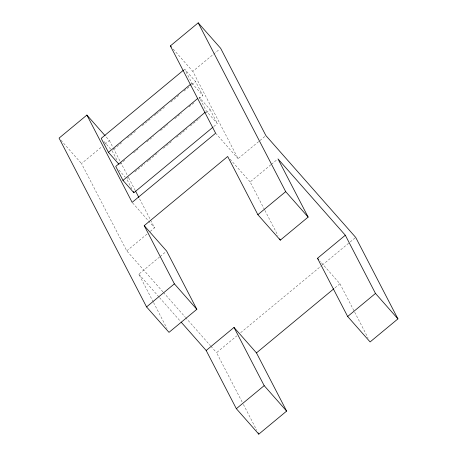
<?xml version="1.0" encoding="UTF-8"?>
<svg xmlns="http://www.w3.org/2000/svg" width="457" height="457" viewBox="0 0 457 457"><rect width="100%" height="100%" fill="white"/><g stroke="black" fill="none" stroke-linecap="round" stroke-linejoin="round"><path stroke-width="0.34" stroke-dasharray="2.29 1.71" d="M162.972 291.909L126.772 250.87L81.517 163.566L101.705 146.84M104.979 144.126L109.343 140.51L105.601 136.272M264.814 136.506L238.074 158.659L192.82 71.355L219.56 49.202M190.815 84.082L191.917 83.168L184.674 69.201L195.562 81.546L202.805 95.513L198.961 98.695M113.73 149.342L122.516 142.058M127.463 137.963L136.249 130.685M142.287 125.681L152.175 117.489M154.369 115.667L156.02 114.301M156.568 113.85L164.806 107.024M170.849 102.02L179.087 95.193M184.028 91.097L191.169 85.185M191.717 84.728L195.562 81.546M119.871 164.217L124.818 160.121M133.604 152.844L137.997 149.205M146.783 141.921L153.375 136.46M160.516 130.548L167.656 124.635M174.791 118.717L181.383 113.256M189.072 106.887L194.562 102.339M128.823 176.939L126.623 178.761L132.29 189.689M134.861 171.935L144.749 163.743M146.943 161.921L148.594 160.556M149.142 160.104L158.476 152.37M163.423 148.274L171.661 141.447M176.602 137.351L187.039 128.708M190.335 125.978L200.217 117.786M206.261 112.782L210.106 109.6L199.218 97.255L206.455 111.222L217.343 123.567L213.499 126.749M126.772 250.87L147.502 233.693M150.233 231.436L154.597 227.82L139.185 198.081M153.266 301.991L138.837 274.154L159.573 256.977M160.116 256.526L165.577 252.001M264.574 209.774L250.145 181.937L270.875 164.76M271.424 164.309L276.879 159.79M242.101 401.937L216.561 352.667L236.829 335.872M240.662 332.696L321.734 265.534M322.282 265.083L349.668 242.387M350.216 241.936L355.695 237.4M334.992 287.83L339.934 283.734L319.826 260.936M173.18 49.082L192.82 71.355M191.917 83.168L202.805 95.513M215.63 133.21L238.074 158.659M230.037 159.139L250.145 181.937M103.916 141.447L110.72 149.159M118.911 170.015L125.264 177.213M132.616 202.897L154.597 227.82M60.941 140.236L81.517 163.566M163.44 292.44L185.062 316.958M185.536 317.489L210.448 345.738M210.923 346.269L216.561 352.667M138.837 274.154L159.087 297.107M159.562 297.644L180.749 321.671M339.934 283.734L354.364 311.571M354.689 312.2L368.136 338.14M264.9 210.409L278.016 235.715M210.106 109.6L217.343 123.567M109.343 140.51L112.953 147.474M113.279 148.102L120.162 161.39M120.494 162.024L127.377 175.311M128.691 177.842L135.249 190.489M112.085 150.707L117.438 161.03M243.41 404.462L256.834 430.363M153.598 302.62L167.039 328.56"/><path stroke-width="0.69" d="M105.133 135.74L86.899 115.067L59.067 138.117L146.56 306.91L169.01 332.353L196.836 309.303L166.668 251.099L144.218 225.649L227.695 156.488L257.868 214.693L280.312 240.142L308.138 217.086L277.97 158.887L345.315 235.229L375.483 293.434L397.933 318.883L370.101 341.933L347.657 316.49L317.489 258.285L345.315 235.229M86.899 115.067L132.153 202.371L215.63 133.21L170.375 45.906L198.201 22.85L220.651 48.299L265.905 135.603L355.695 237.4L397.933 318.883M183.577 70.11L101.197 138.362L108.435 152.33L118.871 164.16M108.435 152.33L190.266 84.534M197.567 98.621L115.735 166.417L122.979 180.384L133.867 192.728L212.951 127.206M122.979 180.384L205.359 112.136M146.56 306.91L174.385 283.854L144.218 225.649M257.868 214.693L285.694 191.637L198.201 22.85M206.181 350.496L234.007 327.446L256.457 352.895L286.625 411.094L258.799 434.15L236.349 408.701L206.181 350.496L181.223 322.202M256.457 352.895L333.896 288.738M236.349 408.701L264.18 385.645L234.007 327.446M347.657 316.49L375.483 293.434M170.375 45.906L171.312 46.962M285.694 191.637L308.138 217.086M317.489 258.285L318.42 259.342M174.385 283.854L196.836 309.303M264.18 385.645L286.625 411.094M279.661 238.874L280.312 240.142M135.58 191.123L138.859 197.453M133.238 191.512L133.867 192.728M258.142 432.888L258.799 434.15"/></g></svg>
